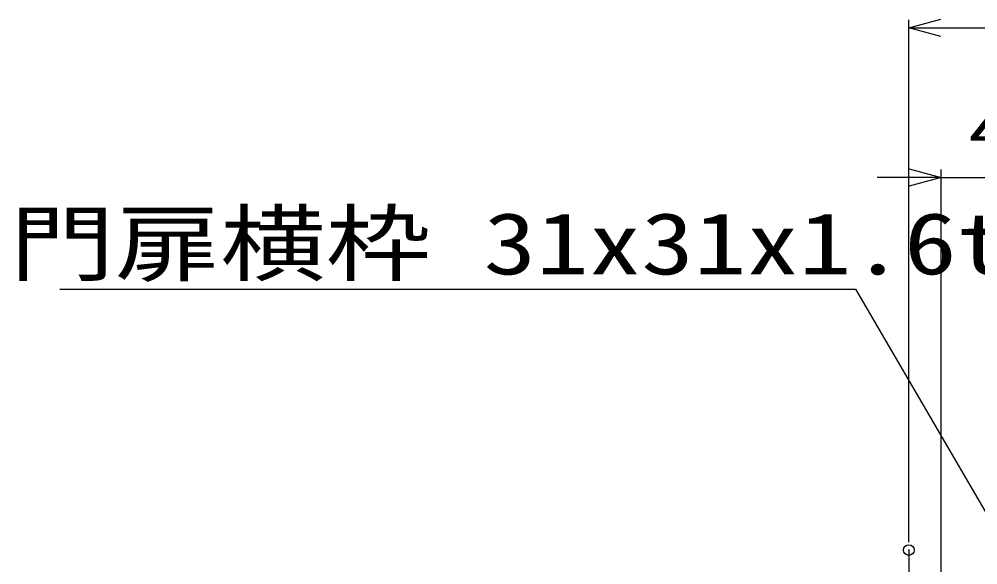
# Model space of a CAD drawing. Units: millimetres, scale not verified. Extents: x -4455 to 4455, y -3150 to 3150.
# Drawn here: x -513 to 383, y 382 to 892 of the extents above; entities that cross this region are included whole.
import ezdxf
from ezdxf.enums import TextEntityAlignment as Align

# ---------------------------------------------------------------- set-up
doc = ezdxf.new("R2010")
doc.units = ezdxf.units.MM
doc.header["$LTSCALE"] = 20
doc.header["$PDMODE"] = 32
doc.header["$PDSIZE"] = 10
doc.linetypes.add('USER1', pattern=[10.7, 5, -2.5, 0.7, -2.5])
doc.linetypes.add('USER2', pattern=[0.375, 0.25, -0.125])
for name, color, linetype, lineweight in [('0-1_寸法線', 4, 'Continuous', 25), ('0-2_0', 3, 'USER2', 25), ('0-5_軸線', 2, 'USER1', 25)]:
    doc.layers.add(name, color=color, linetype=linetype, lineweight=lineweight)
doc.layers.add('0-3_DEFPOINTS', color=7, linetype='Continuous')
doc.styles.add('ＭＳ ゴシック', font='')
doc.styles.get('ＭＳ ゴシック').set_extended_font_data('MS Gothic')

# ---------------------------------------------------------------- blocks, each defined once
blk = doc.blocks.new('_Open30')
at = {"layer": '0-2_0', "color": 4, "linetype": 'Continuous'}
blk.add_line((0, 0), (-20, 0), dxfattribs=at)
blk.add_lwpolyline([(-20, 5.36), (0, 0), (-20, -5.36)], dxfattribs=at)

msp = doc.modelspace()

# ---------------------------------------------------------------- linework, layer by layer
at = {"layer": '0-1_寸法線'}
for p, q in [((318.09, 402.92), (318.09, 891.07)), ((348.09, 883.57), (2628.09, 883.57)), ((348.34, 368.35), (348.34, 751.07)), ((318.34, 743.57), (288.34, 743.57)), ((348.34, 743.57), (391.09, 743.57))]:
    msp.add_line(p, q, dxfattribs=at)
msp.add_lwpolyline([(-475.27, 639.34), (268.17, 639.34), (516.49, 213.72)], dxfattribs=at)
at = {"layer": '0-3_DEFPOINTS'}
msp.add_point((318.09, 395.42), dxfattribs=at)
at = {"layer": '0-5_軸線'}
msp.add_line((318.09, 395.42), (318.09, -928.08), dxfattribs=at)

# ---------------------------------------------------------------- block references
at = {"layer": '0-1_寸法線', "xscale": 1.5, "yscale": 1.5, "rotation": 180}
msp.add_blockref('_Open30', (318.09, 883.57), dxfattribs=at)
at = {"layer": '0-1_寸法線', "xscale": 1.5, "yscale": 1.5}
msp.add_blockref('_Open30', (348.34, 743.57), dxfattribs=at)

# ---------------------------------------------------------------- texts
at = {"layer": '0-1_寸法線', "color": 2, "style": 'ＭＳ ゴシック'}
for s, height, width, p in [('42.8', 43.26, 1.5, (373.07, 753.28)), ('門扉横枠 31x31x1.6t', 57.77, 1.25, (-522.47, 635.74))]:
    msp.add_text(s, height=height, dxfattribs=dict(at, width=width)).set_placement(p, align=Align.BOTTOM_LEFT)

doc.saveas('drawing.dxf')
